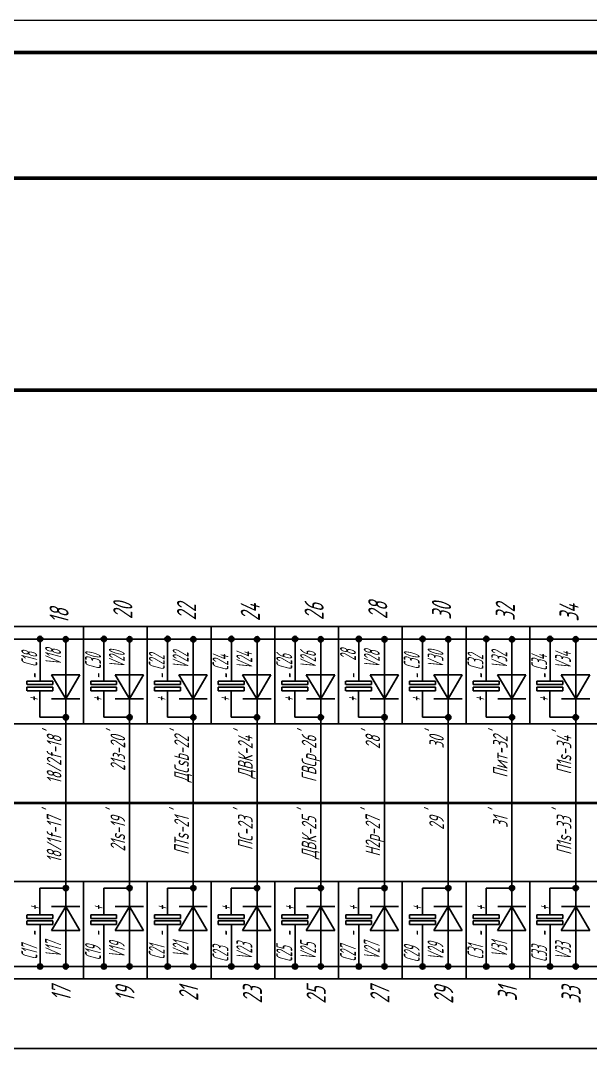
# Model space of a CAD drawing. Header units: millimetres. Extents: x -680 to 9204, y -4430 to 7779.
# Drawn here: x 3551.6 to 3641, y -104.3 to 56.9 of the extents above; entities that cross this region are included whole.
import ezdxf
from ezdxf.enums import TextEntityAlignment as Align

# ---------------------------------------------------------------- set-up
doc = ezdxf.new("R2010")
doc.units = ezdxf.units.MM
doc.layers.add('ТЕКСТ', color=2, linetype='Continuous')
doc.layers.add('Толст.рамка', color=7, linetype='Continuous', lineweight=60)
doc.layers.add('Тонк.рамка', color=10, linetype='Continuous', lineweight=20)
doc.styles.add('Simplex', font='simplex.shx', dxfattribs={"width": 0.7, "oblique": 15})

msp = doc.modelspace()

# ---------------------------------------------------------------- hatches: boundary and pattern name
h = msp.add_hatch(color=256)
edge = h.paths.add_edge_path()
edge.add_arc((3554.708, -40.125), 0.412, 0, 360)
h = msp.add_hatch(color=256)
edge = h.paths.add_edge_path()
edge.add_arc((3558.736, -40.173), 0.412, 0, 360)
h = msp.add_hatch(color=256)
edge = h.paths.add_edge_path()
edge.add_arc((3564.708, -40.125), 0.412, 0, 360)
h = msp.add_hatch(color=256)
edge = h.paths.add_edge_path()
edge.add_arc((3568.736, -40.173), 0.412, 0, 360)
h = msp.add_hatch(color=256)
edge = h.paths.add_edge_path()
edge.add_arc((3574.708, -40.125), 0.412, 0, 360)
h = msp.add_hatch(color=256)
edge = h.paths.add_edge_path()
edge.add_arc((3578.736, -40.173), 0.412, 0, 360)
h = msp.add_hatch(color=256)
edge = h.paths.add_edge_path()
edge.add_arc((3584.708, -40.125), 0.412, 0, 360)
h = msp.add_hatch(color=256)
edge = h.paths.add_edge_path()
edge.add_arc((3588.736, -40.173), 0.412, 0, 360)
h = msp.add_hatch(color=256)
edge = h.paths.add_edge_path()
edge.add_arc((3594.708, -40.125), 0.412, 0, 360)
h = msp.add_hatch(color=256)
edge = h.paths.add_edge_path()
edge.add_arc((3598.736, -40.173), 0.412, 0, 360)
h = msp.add_hatch(color=256)
edge = h.paths.add_edge_path()
edge.add_arc((3604.708, -40.125), 0.412, 0, 360)
h = msp.add_hatch(color=256)
edge = h.paths.add_edge_path()
edge.add_arc((3608.736, -40.173), 0.412, 0, 360)
h = msp.add_hatch(color=256)
edge = h.paths.add_edge_path()
edge.add_arc((3614.708, -40.125), 0.412, 0, 360)
h = msp.add_hatch(color=256)
edge = h.paths.add_edge_path()
edge.add_arc((3618.736, -40.173), 0.412, 0, 360)
h = msp.add_hatch(color=256)
edge = h.paths.add_edge_path()
edge.add_arc((3624.708, -40.125), 0.412, 0, 360)
h = msp.add_hatch(color=256)
edge = h.paths.add_edge_path()
edge.add_arc((3628.736, -40.173), 0.412, 0, 360)
h = msp.add_hatch(color=256)
edge = h.paths.add_edge_path()
edge.add_arc((3634.708, -40.125), 0.412, 0, 360)
h = msp.add_hatch(color=256)
edge = h.paths.add_edge_path()
edge.add_arc((3638.736, -40.173), 0.412, 0, 360)
h = msp.add_hatch(color=256)
edge = h.paths.add_edge_path()
edge.add_arc((3558.739, -52.416), 0.412, 0, 360)
h = msp.add_hatch(color=256)
edge = h.paths.add_edge_path()
edge.add_arc((3568.739, -52.416), 0.412, 0, 360)
h = msp.add_hatch(color=256)
edge = h.paths.add_edge_path()
edge.add_arc((3578.739, -52.416), 0.412, 0, 360)
h = msp.add_hatch(color=256)
edge = h.paths.add_edge_path()
edge.add_arc((3588.739, -52.416), 0.412, 0, 360)
h = msp.add_hatch(color=256)
edge = h.paths.add_edge_path()
edge.add_arc((3598.739, -52.416), 0.412, 0, 360)
h = msp.add_hatch(color=256)
edge = h.paths.add_edge_path()
edge.add_arc((3608.739, -52.416), 0.412, 0, 360)
h = msp.add_hatch(color=256)
edge = h.paths.add_edge_path()
edge.add_arc((3618.739, -52.416), 0.412, 0, 360)
h = msp.add_hatch(color=256)
edge = h.paths.add_edge_path()
edge.add_arc((3628.739, -52.416), 0.412, 0, 360)
h = msp.add_hatch(color=256)
edge = h.paths.add_edge_path()
edge.add_arc((3638.739, -52.416), 0.412, 0, 360)
h = msp.add_hatch(color=256)
edge = h.paths.add_edge_path()
edge.add_arc((3558.739, -79.206), 0.412, 0, 360)
h = msp.add_hatch(color=256)
edge = h.paths.add_edge_path()
edge.add_arc((3568.739, -79.206), 0.412, 0, 360)
h = msp.add_hatch(color=256)
edge = h.paths.add_edge_path()
edge.add_arc((3578.739, -79.206), 0.412, 0, 360)
h = msp.add_hatch(color=256)
edge = h.paths.add_edge_path()
edge.add_arc((3588.739, -79.206), 0.412, 0, 360)
h = msp.add_hatch(color=256)
edge = h.paths.add_edge_path()
edge.add_arc((3598.739, -79.206), 0.412, 0, 360)
h = msp.add_hatch(color=256)
edge = h.paths.add_edge_path()
edge.add_arc((3608.739, -79.206), 0.412, 0, 360)
h = msp.add_hatch(color=256)
edge = h.paths.add_edge_path()
edge.add_arc((3618.739, -79.206), 0.412, 0, 360)
h = msp.add_hatch(color=256)
edge = h.paths.add_edge_path()
edge.add_arc((3628.739, -79.206), 0.412, 0, 360)
h = msp.add_hatch(color=256)
edge = h.paths.add_edge_path()
edge.add_arc((3638.739, -79.206), 0.412, 0, 360)
h = msp.add_hatch(color=256)
edge = h.paths.add_edge_path()
edge.add_arc((3554.708, -91.497), 0.412, 0, 360)
h = msp.add_hatch(color=256)
edge = h.paths.add_edge_path()
edge.add_arc((3558.736, -91.484), 0.412, 0, 360)
h = msp.add_hatch(color=256)
edge = h.paths.add_edge_path()
edge.add_arc((3564.708, -91.497), 0.412, 0, 360)
h = msp.add_hatch(color=256)
edge = h.paths.add_edge_path()
edge.add_arc((3568.736, -91.484), 0.412, 0, 360)
h = msp.add_hatch(color=256)
edge = h.paths.add_edge_path()
edge.add_arc((3574.708, -91.497), 0.412, 0, 360)
h = msp.add_hatch(color=256)
edge = h.paths.add_edge_path()
edge.add_arc((3578.736, -91.484), 0.412, 0, 360)
h = msp.add_hatch(color=256)
edge = h.paths.add_edge_path()
edge.add_arc((3584.708, -91.497), 0.412, 0, 360)
h = msp.add_hatch(color=256)
edge = h.paths.add_edge_path()
edge.add_arc((3588.736, -91.484), 0.412, 0, 360)
h = msp.add_hatch(color=256)
edge = h.paths.add_edge_path()
edge.add_arc((3594.708, -91.497), 0.412, 0, 360)
h = msp.add_hatch(color=256)
edge = h.paths.add_edge_path()
edge.add_arc((3598.736, -91.484), 0.412, 0, 360)
h = msp.add_hatch(color=256)
edge = h.paths.add_edge_path()
edge.add_arc((3604.708, -91.497), 0.412, 0, 360)
h = msp.add_hatch(color=256)
edge = h.paths.add_edge_path()
edge.add_arc((3608.736, -91.484), 0.412, 0, 360)
h = msp.add_hatch(color=256)
edge = h.paths.add_edge_path()
edge.add_arc((3614.708, -91.497), 0.412, 0, 360)
h = msp.add_hatch(color=256)
edge = h.paths.add_edge_path()
edge.add_arc((3618.736, -91.484), 0.412, 0, 360)
h = msp.add_hatch(color=256)
edge = h.paths.add_edge_path()
edge.add_arc((3624.708, -91.497), 0.412, 0, 360)
h = msp.add_hatch(color=256)
edge = h.paths.add_edge_path()
edge.add_arc((3628.736, -91.484), 0.412, 0, 360)
h = msp.add_hatch(color=256)
edge = h.paths.add_edge_path()
edge.add_arc((3634.708, -91.497), 0.412, 0, 360)
h = msp.add_hatch(color=256)
edge = h.paths.add_edge_path()
edge.add_arc((3638.736, -91.484), 0.412, 0, 360)

# ---------------------------------------------------------------- linework, layer by layer
at = {"color": 5, "lineweight": 60}
for p, q in [((3419.757, 32.142), (4603.156, 32.142)), ((4603.156, -1.118), (3419.757, -1.118))]:
    msp.add_line(p, q, dxfattribs=at)
at = {"color": 30}
for p, q in [((4111.524, -38.191), (3469.054, -38.191)), ((3561.524, -38.191), (3561.524, -53.443)), ((3571.524, -38.191), (3571.524, -53.443)), ((3581.524, -38.191), (3581.524, -53.443)), ((3591.524, -38.191), (3591.524, -53.443)), ((3601.524, -38.191), (3601.524, -53.443)), ((3611.524, -38.191), (3611.524, -53.443)), ((3621.524, -38.191), (3621.524, -53.443)), ((3631.524, -38.191), (3631.524, -53.443)), ((4111.524, -53.443), (3469.054, -53.443)), ((4111.524, -78.179), (3469.054, -78.179)), ((3561.524, -93.43), (3561.524, -78.179)), ((3571.524, -93.43), (3571.524, -78.179)), ((3581.524, -93.43), (3581.524, -78.179)), ((3591.524, -93.43), (3591.524, -78.179)), ((3601.524, -93.43), (3601.524, -78.179)), ((3611.524, -93.43), (3611.524, -78.179)), ((3621.524, -93.43), (3621.524, -78.179)), ((3631.524, -93.43), (3631.524, -78.179)), ((4111.524, -93.43), (3469.054, -93.43))]:
    msp.add_line(p, q, dxfattribs=at)
at = {"color": 0}
for p, q in [((3473.491, -40.134), (4108.736, -40.136)), ((3554.683, -48.243), (3554.683, -52.407)), ((3564.683, -48.243), (3564.683, -52.407)), ((3574.683, -48.243), (3574.683, -52.407)), ((3584.683, -48.243), (3584.683, -52.407)), ((3594.683, -48.243), (3594.683, -52.407)), ((3604.683, -48.243), (3604.683, -52.407)), ((3614.683, -48.243), (3614.683, -52.407)), ((3624.683, -48.243), (3624.683, -52.407)), ((3634.683, -48.243), (3634.683, -52.407)), ((3554.683, -83.379), (3554.683, -79.214)), ((3564.683, -83.379), (3564.683, -79.214)), ((3574.683, -83.379), (3574.683, -79.214)), ((3584.683, -83.379), (3584.683, -79.214)), ((3594.683, -83.379), (3594.683, -79.214)), ((3604.683, -83.379), (3604.683, -79.214)), ((3614.683, -83.379), (3614.683, -79.214)), ((3624.683, -83.379), (3624.683, -79.214)), ((3634.683, -83.379), (3634.683, -79.214)), ((3466.982, -91.487), (4108.736, -91.484))]:
    msp.add_line(p, q, dxfattribs=at)
for p, q in [((3554.708, -46.725), (3554.708, -40.134)), ((3558.736, -40.137), (3558.736, -65.811)), ((3564.708, -46.725), (3564.708, -40.134)), ((3568.736, -40.137), (3568.736, -65.811)), ((3574.708, -46.725), (3574.708, -40.134)), ((3578.736, -40.137), (3578.736, -65.811)), ((3584.708, -46.725), (3584.708, -40.134)), ((3588.736, -40.137), (3588.736, -65.811)), ((3594.708, -46.725), (3594.708, -40.134)), ((3598.736, -40.137), (3598.736, -65.811)), ((3604.708, -46.725), (3604.708, -40.134)), ((3608.736, -40.137), (3608.736, -65.811)), ((3614.708, -46.725), (3614.708, -40.134)), ((3618.736, -40.137), (3618.736, -65.811)), ((3624.708, -46.725), (3624.708, -40.134)), ((3628.736, -40.137), (3628.736, -65.811)), ((3634.708, -46.725), (3634.708, -40.134)), ((3638.736, -40.137), (3638.736, -65.811)), ((3552.643, -47.292), (3552.643, -46.725)), ((3556.714, -46.725), (3552.648, -46.725)), ((3556.467, -45.765), (3558.73, -49.522)), ((3556.467, -45.765), (3560.928, -45.765)), ((3556.714, -47.292), (3556.714, -46.725)), ((3558.73, -49.522), (3560.928, -45.765)), ((3562.643, -47.292), (3562.643, -46.725)), ((3566.714, -46.725), (3562.648, -46.725)), ((3566.467, -45.765), (3568.73, -49.522)), ((3566.467, -45.765), (3570.928, -45.765)), ((3566.714, -47.292), (3566.714, -46.725)), ((3568.73, -49.522), (3570.928, -45.765)), ((3572.643, -47.292), (3572.643, -46.725)), ((3576.714, -46.725), (3572.648, -46.725)), ((3576.467, -45.765), (3578.73, -49.522)), ((3576.467, -45.765), (3580.928, -45.765)), ((3576.714, -47.292), (3576.714, -46.725)), ((3578.73, -49.522), (3580.928, -45.765)), ((3582.643, -47.292), (3582.643, -46.725)), ((3586.714, -46.725), (3582.648, -46.725)), ((3586.467, -45.765), (3588.73, -49.522)), ((3586.467, -45.765), (3590.928, -45.765)), ((3586.714, -47.292), (3586.714, -46.725)), ((3588.73, -49.522), (3590.928, -45.765)), ((3592.643, -47.292), (3592.643, -46.725)), ((3596.714, -46.725), (3592.648, -46.725)), ((3596.467, -45.765), (3598.73, -49.522)), ((3596.467, -45.765), (3600.928, -45.765)), ((3596.714, -47.292), (3596.714, -46.725)), ((3598.73, -49.522), (3600.928, -45.765)), ((3602.643, -47.292), (3602.643, -46.725)), ((3606.714, -46.725), (3602.648, -46.725)), ((3606.467, -45.765), (3608.73, -49.522)), ((3606.467, -45.765), (3610.928, -45.765)), ((3606.714, -47.292), (3606.714, -46.725)), ((3608.73, -49.522), (3610.928, -45.765)), ((3612.643, -47.292), (3612.643, -46.725)), ((3616.714, -46.725), (3612.648, -46.725)), ((3616.467, -45.765), (3618.73, -49.522)), ((3616.467, -45.765), (3620.928, -45.765)), ((3616.714, -47.292), (3616.714, -46.725)), ((3618.73, -49.522), (3620.928, -45.765)), ((3622.643, -47.292), (3622.643, -46.725)), ((3626.714, -46.725), (3622.648, -46.725)), ((3626.467, -45.765), (3628.73, -49.522)), ((3626.467, -45.765), (3630.928, -45.765)), ((3626.714, -47.292), (3626.714, -46.725)), ((3628.73, -49.522), (3630.928, -45.765)), ((3632.643, -47.292), (3632.643, -46.725)), ((3636.714, -46.725), (3632.648, -46.725)), ((3636.467, -45.765), (3638.73, -49.522)), ((3636.467, -45.765), (3640.928, -45.765)), ((3636.714, -47.292), (3636.714, -46.725)), ((3638.73, -49.522), (3640.928, -45.765)), ((3552.643, -48.243), (3552.643, -47.675)), ((3556.714, -47.675), (3552.648, -47.675)), ((3552.653, -47.292), (3556.714, -47.292)), ((3552.653, -48.243), (3556.714, -48.243)), ((3556.714, -48.243), (3556.714, -47.675)), ((3562.643, -48.243), (3562.643, -47.675)), ((3566.714, -47.675), (3562.648, -47.675)), ((3562.653, -47.292), (3566.714, -47.292)), ((3562.653, -48.243), (3566.714, -48.243)), ((3566.714, -48.243), (3566.714, -47.675)), ((3572.643, -48.243), (3572.643, -47.675)), ((3576.714, -47.675), (3572.648, -47.675)), ((3572.653, -47.292), (3576.714, -47.292)), ((3572.653, -48.243), (3576.714, -48.243)), ((3576.714, -48.243), (3576.714, -47.675)), ((3582.643, -48.243), (3582.643, -47.675)), ((3586.714, -47.675), (3582.648, -47.675)), ((3582.653, -47.292), (3586.714, -47.292)), ((3582.653, -48.243), (3586.714, -48.243)), ((3586.714, -48.243), (3586.714, -47.675)), ((3592.643, -48.243), (3592.643, -47.675)), ((3596.714, -47.675), (3592.648, -47.675)), ((3592.653, -47.292), (3596.714, -47.292)), ((3592.653, -48.243), (3596.714, -48.243)), ((3596.714, -48.243), (3596.714, -47.675)), ((3602.643, -48.243), (3602.643, -47.675)), ((3606.714, -47.675), (3602.648, -47.675)), ((3602.653, -47.292), (3606.714, -47.292)), ((3602.653, -48.243), (3606.714, -48.243)), ((3606.714, -48.243), (3606.714, -47.675)), ((3612.643, -48.243), (3612.643, -47.675)), ((3616.714, -47.675), (3612.648, -47.675)), ((3612.653, -47.292), (3616.714, -47.292)), ((3612.653, -48.243), (3616.714, -48.243)), ((3616.714, -48.243), (3616.714, -47.675)), ((3622.643, -48.243), (3622.643, -47.675)), ((3626.714, -47.675), (3622.648, -47.675)), ((3622.653, -47.292), (3626.714, -47.292)), ((3622.653, -48.243), (3626.714, -48.243)), ((3626.714, -48.243), (3626.714, -47.675)), ((3632.643, -48.243), (3632.643, -47.675)), ((3636.714, -47.675), (3632.648, -47.675)), ((3632.653, -47.292), (3636.714, -47.292)), ((3632.653, -48.243), (3636.714, -48.243)), ((3636.714, -48.243), (3636.714, -47.675)), ((3558.73, -49.522), (3556.496, -49.522)), ((3558.73, -49.522), (3560.933, -49.522)), ((3568.73, -49.522), (3566.496, -49.522)), ((3568.73, -49.522), (3570.933, -49.522)), ((3578.73, -49.522), (3576.496, -49.522)), ((3578.73, -49.522), (3580.933, -49.522)), ((3588.73, -49.522), (3586.496, -49.522)), ((3588.73, -49.522), (3590.933, -49.522)), ((3598.73, -49.522), (3596.496, -49.522)), ((3598.73, -49.522), (3600.933, -49.522)), ((3608.73, -49.522), (3606.496, -49.522)), ((3608.73, -49.522), (3610.933, -49.522)), ((3618.73, -49.522), (3616.496, -49.522)), ((3618.73, -49.522), (3620.933, -49.522)), ((3628.73, -49.522), (3626.496, -49.522)), ((3628.73, -49.522), (3630.933, -49.522)), ((3638.73, -49.522), (3636.496, -49.522)), ((3638.73, -49.522), (3640.933, -49.522)), ((3558.736, -52.407), (3554.683, -52.407)), ((3568.736, -52.407), (3564.683, -52.407)), ((3578.736, -52.407), (3574.683, -52.407)), ((3588.736, -52.407), (3584.683, -52.407)), ((3598.736, -52.407), (3594.683, -52.407)), ((3608.736, -52.407), (3604.683, -52.407)), ((3618.736, -52.407), (3614.683, -52.407)), ((3628.736, -52.407), (3624.683, -52.407)), ((3638.736, -52.407), (3634.683, -52.407)), ((3558.736, -91.484), (3558.736, -65.811)), ((3568.736, -91.484), (3568.736, -65.811)), ((3578.736, -91.484), (3578.736, -65.811)), ((3588.736, -91.484), (3588.736, -65.811)), ((3598.736, -91.484), (3598.736, -65.811)), ((3608.736, -91.484), (3608.736, -65.811)), ((3618.736, -91.484), (3618.736, -65.811)), ((3628.736, -91.484), (3628.736, -65.811)), ((3638.736, -91.484), (3638.736, -65.811)), ((3558.736, -79.214), (3554.683, -79.214)), ((3568.736, -79.214), (3564.683, -79.214)), ((3578.736, -79.214), (3574.683, -79.214)), ((3588.736, -79.214), (3584.683, -79.214)), ((3598.736, -79.214), (3594.683, -79.214)), ((3608.736, -79.214), (3604.683, -79.214)), ((3618.736, -79.214), (3614.683, -79.214)), ((3628.736, -79.214), (3624.683, -79.214)), ((3638.736, -79.214), (3634.683, -79.214)), ((3556.467, -85.857), (3558.73, -82.1)), ((3558.73, -82.1), (3556.496, -82.1)), ((3558.73, -82.1), (3560.928, -85.857)), ((3558.73, -82.1), (3560.933, -82.1)), ((3566.467, -85.857), (3568.73, -82.1)), ((3568.73, -82.1), (3566.496, -82.1)), ((3568.73, -82.1), (3570.928, -85.857)), ((3568.73, -82.1), (3570.933, -82.1)), ((3576.467, -85.857), (3578.73, -82.1)), ((3578.73, -82.1), (3576.496, -82.1)), ((3578.73, -82.1), (3580.928, -85.857)), ((3578.73, -82.1), (3580.933, -82.1)), ((3586.467, -85.857), (3588.73, -82.1)), ((3588.73, -82.1), (3586.496, -82.1)), ((3588.73, -82.1), (3590.928, -85.857)), ((3588.73, -82.1), (3590.933, -82.1)), ((3596.467, -85.857), (3598.73, -82.1)), ((3598.73, -82.1), (3596.496, -82.1)), ((3598.73, -82.1), (3600.928, -85.857)), ((3598.73, -82.1), (3600.933, -82.1)), ((3606.467, -85.857), (3608.73, -82.1)), ((3608.73, -82.1), (3606.496, -82.1)), ((3608.73, -82.1), (3610.928, -85.857)), ((3608.73, -82.1), (3610.933, -82.1)), ((3616.467, -85.857), (3618.73, -82.1)), ((3618.73, -82.1), (3616.496, -82.1)), ((3618.73, -82.1), (3620.928, -85.857)), ((3618.73, -82.1), (3620.933, -82.1)), ((3626.467, -85.857), (3628.73, -82.1)), ((3628.73, -82.1), (3626.496, -82.1)), ((3628.73, -82.1), (3630.928, -85.857)), ((3628.73, -82.1), (3630.933, -82.1)), ((3636.467, -85.857), (3638.73, -82.1)), ((3638.73, -82.1), (3636.496, -82.1)), ((3638.73, -82.1), (3640.928, -85.857)), ((3638.73, -82.1), (3640.933, -82.1)), ((3552.648, -83.946), (3552.648, -83.379)), ((3552.653, -83.379), (3556.714, -83.379)), ((3556.714, -83.379), (3556.714, -83.946)), ((3556.714, -83.379), (3556.714, -83.946)), ((3562.648, -83.946), (3562.648, -83.379)), ((3562.653, -83.379), (3566.714, -83.379)), ((3566.714, -83.379), (3566.714, -83.946)), ((3566.714, -83.379), (3566.714, -83.946)), ((3572.648, -83.946), (3572.648, -83.379)), ((3572.653, -83.379), (3576.714, -83.379)), ((3576.714, -83.379), (3576.714, -83.946)), ((3576.714, -83.379), (3576.714, -83.946)), ((3582.648, -83.946), (3582.648, -83.379)), ((3582.653, -83.379), (3586.714, -83.379)), ((3586.714, -83.379), (3586.714, -83.946)), ((3586.714, -83.379), (3586.714, -83.946)), ((3592.648, -83.946), (3592.648, -83.379)), ((3592.653, -83.379), (3596.714, -83.379)), ((3596.714, -83.379), (3596.714, -83.946)), ((3596.714, -83.379), (3596.714, -83.946)), ((3602.648, -83.946), (3602.648, -83.379)), ((3602.653, -83.379), (3606.714, -83.379)), ((3606.714, -83.379), (3606.714, -83.946)), ((3606.714, -83.379), (3606.714, -83.946)), ((3612.648, -83.946), (3612.648, -83.379)), ((3612.653, -83.379), (3616.714, -83.379)), ((3616.714, -83.379), (3616.714, -83.946)), ((3616.714, -83.379), (3616.714, -83.946)), ((3622.648, -83.946), (3622.648, -83.379)), ((3622.653, -83.379), (3626.714, -83.379)), ((3626.714, -83.379), (3626.714, -83.946)), ((3626.714, -83.379), (3626.714, -83.946)), ((3632.648, -83.946), (3632.648, -83.379)), ((3632.653, -83.379), (3636.714, -83.379)), ((3636.714, -83.379), (3636.714, -83.946)), ((3636.714, -83.379), (3636.714, -83.946)), ((3556.714, -83.946), (3552.648, -83.946)), ((3552.648, -84.897), (3552.648, -84.329)), ((3556.714, -84.897), (3552.648, -84.897)), ((3552.653, -84.329), (3556.714, -84.329)), ((3554.708, -84.897), (3554.708, -91.487)), ((3556.714, -84.329), (3556.714, -84.897)), ((3556.714, -84.329), (3556.714, -84.897)), ((3566.714, -83.946), (3562.648, -83.946)), ((3562.648, -84.897), (3562.648, -84.329)), ((3566.714, -84.897), (3562.648, -84.897)), ((3562.653, -84.329), (3566.714, -84.329)), ((3564.708, -84.897), (3564.708, -91.487)), ((3566.714, -84.329), (3566.714, -84.897)), ((3566.714, -84.329), (3566.714, -84.897)), ((3576.714, -83.946), (3572.648, -83.946)), ((3572.648, -84.897), (3572.648, -84.329)), ((3576.714, -84.897), (3572.648, -84.897)), ((3572.653, -84.329), (3576.714, -84.329)), ((3574.708, -84.897), (3574.708, -91.487)), ((3576.714, -84.329), (3576.714, -84.897)), ((3576.714, -84.329), (3576.714, -84.897)), ((3586.714, -83.946), (3582.648, -83.946)), ((3582.648, -84.897), (3582.648, -84.329)), ((3586.714, -84.897), (3582.648, -84.897)), ((3582.653, -84.329), (3586.714, -84.329)), ((3584.708, -84.897), (3584.708, -91.487)), ((3586.714, -84.329), (3586.714, -84.897)), ((3586.714, -84.329), (3586.714, -84.897)), ((3596.714, -83.946), (3592.648, -83.946)), ((3592.648, -84.897), (3592.648, -84.329)), ((3596.714, -84.897), (3592.648, -84.897)), ((3592.653, -84.329), (3596.714, -84.329)), ((3594.708, -84.897), (3594.708, -91.487)), ((3596.714, -84.329), (3596.714, -84.897)), ((3596.714, -84.329), (3596.714, -84.897)), ((3606.714, -83.946), (3602.648, -83.946)), ((3602.648, -84.897), (3602.648, -84.329)), ((3606.714, -84.897), (3602.648, -84.897)), ((3602.653, -84.329), (3606.714, -84.329)), ((3604.708, -84.897), (3604.708, -91.487)), ((3606.714, -84.329), (3606.714, -84.897)), ((3606.714, -84.329), (3606.714, -84.897)), ((3616.714, -83.946), (3612.648, -83.946)), ((3612.648, -84.897), (3612.648, -84.329)), ((3616.714, -84.897), (3612.648, -84.897)), ((3612.653, -84.329), (3616.714, -84.329)), ((3614.708, -84.897), (3614.708, -91.487)), ((3616.714, -84.329), (3616.714, -84.897)), ((3616.714, -84.329), (3616.714, -84.897)), ((3626.714, -83.946), (3622.648, -83.946)), ((3622.648, -84.897), (3622.648, -84.329)), ((3626.714, -84.897), (3622.648, -84.897)), ((3622.653, -84.329), (3626.714, -84.329)), ((3624.708, -84.897), (3624.708, -91.487)), ((3626.714, -84.329), (3626.714, -84.897)), ((3626.714, -84.329), (3626.714, -84.897)), ((3636.714, -83.946), (3632.648, -83.946)), ((3632.648, -84.897), (3632.648, -84.329)), ((3636.714, -84.897), (3632.648, -84.897)), ((3632.653, -84.329), (3636.714, -84.329)), ((3634.708, -84.897), (3634.708, -91.487)), ((3636.714, -84.329), (3636.714, -84.897)), ((3636.714, -84.329), (3636.714, -84.897)), ((3556.467, -85.857), (3560.928, -85.857)), ((3566.467, -85.857), (3570.928, -85.857)), ((3576.467, -85.857), (3580.928, -85.857)), ((3586.467, -85.857), (3590.928, -85.857)), ((3596.467, -85.857), (3600.928, -85.857)), ((3606.467, -85.857), (3610.928, -85.857)), ((3616.467, -85.857), (3620.928, -85.857)), ((3626.467, -85.857), (3630.928, -85.857)), ((3636.467, -85.857), (3640.928, -85.857)), ((3470.037, -104.345), (3624.433, -104.345)), ((3621.128, -104.345), (3775.524, -104.345))]:
    msp.add_line(p, q)
at = {"color": 1, "lineweight": 40}
msp.add_line((3468.445, -65.811), (4108.736, -65.811), dxfattribs=at)
for centre in [(3554.708, -40.125), (3558.736, -40.173), (3564.708, -40.125), (3568.736, -40.173), (3574.708, -40.125), (3578.736, -40.173), (3584.708, -40.125), (3588.736, -40.173), (3594.708, -40.125), (3598.736, -40.173), (3604.708, -40.125), (3608.736, -40.173), (3614.708, -40.125), (3618.736, -40.173), (3624.708, -40.125), (3628.736, -40.173), (3634.708, -40.125), (3638.736, -40.173), (3558.739, -52.416), (3568.739, -52.416), (3578.739, -52.416), (3588.739, -52.416), (3598.739, -52.416), (3608.739, -52.416), (3618.739, -52.416), (3628.739, -52.416), (3638.739, -52.416), (3558.739, -79.206), (3568.739, -79.206), (3578.739, -79.206), (3588.739, -79.206), (3598.739, -79.206), (3608.739, -79.206), (3618.739, -79.206), (3628.739, -79.206), (3638.739, -79.206), (3554.708, -91.497), (3558.736, -91.484), (3564.708, -91.497), (3568.736, -91.484), (3574.708, -91.497), (3578.736, -91.484), (3584.708, -91.497), (3588.736, -91.484), (3594.708, -91.497), (3598.736, -91.484), (3604.708, -91.497), (3608.736, -91.484), (3614.708, -91.497), (3618.736, -91.484), (3624.708, -91.497), (3628.736, -91.484), (3634.708, -91.497), (3638.736, -91.484)]:
    msp.add_circle(centre, 0.412)
at = {"layer": 'Толст.рамка'}
msp.add_line((3394.549, 51.855), (4629.655, 51.855), dxfattribs=at)
at = {"layer": 'Тонк.рамка'}
msp.add_line((4634.655, 56.855), (3374.549, 56.855), dxfattribs=at)

# ---------------------------------------------------------------- texts
at = {"layer": 'ТЕКСТ', "style": 'Simplex', "oblique": 15}
for s, height, width, p in [('28', 3, 0.6, (3609.184, -37.027)), ('18', 3, 0.6, (3559.184, -37.733)), ('20', 3, 0.6, (3569.184, -37.029)), ('22', 3, 0.6, (3579.184, -37.207)), ('24', 3, 0.6, (3589.184, -37.327)), ('26', 3, 0.6, (3599.184, -37.176)), ('30', 3, 0.6, (3619.184, -37.105)), ('32', 3, 0.6, (3629.184, -37.283)), ('34', 3, 0.6, (3639.184, -37.403)), ('С18', 2.5, 0.45, (3554.259, -44.502)), ('V18', 2.5, 0.45, (3557.993, -44.329)), ('V20', 2.5, 0.45, (3567.993, -44.73)), ('V22', 2.5, 0.45, (3577.993, -44.849)), ('V26', 2.5, 0.45, (3597.993, -44.828)), ('28', 2.5, 0.45, (3604.259, -43.544)), ('V28', 2.5, 0.45, (3607.993, -44.729)), ('V30', 2.5, 0.45, (3617.993, -44.73)), ('V32', 2.5, 0.45, (3627.993, -44.849)), ('С30', 2.5, 0.45, (3564.259, -44.903)), ('С22', 2.5, 0.45, (3574.259, -45.022)), ('С24', 2.5, 0.45, (3584.259, -45.102)), ('V24', 2.5, 0.45, (3587.993, -44.929)), ('С26', 2.5, 0.45, (3594.259, -45.001)), ('С30', 2.5, 0.45, (3614.259, -44.903)), ('С32', 2.5, 0.45, (3624.259, -45.022)), ('С34', 2.5, 0.45, (3634.259, -45.102)), ('V34', 2.5, 0.45, (3637.993, -44.929)), ('-', 2.5, 0.45, (3554.881, -46.474)), ('-', 2.5, 0.45, (3564.881, -46.474)), ('-', 2.5, 0.45, (3574.881, -46.474)), ('-', 2.5, 0.45, (3584.881, -46.474)), ('-', 2.5, 0.45, (3594.881, -46.474)), ('-', 2.5, 0.45, (3604.881, -46.474)), ('-', 2.5, 0.45, (3614.881, -46.474)), ('-', 2.5, 0.45, (3624.881, -46.474)), ('-', 2.5, 0.45, (3634.881, -46.474)), ('+', 2.5, 0.45, (3554.76, -50.086)), ('+', 2.5, 0.45, (3564.76, -50.086)), ('+', 2.5, 0.45, (3574.76, -50.086)), ('+', 2.5, 0.45, (3584.76, -50.086)), ('+', 2.5, 0.45, (3594.76, -50.086)), ('+', 2.5, 0.45, (3604.76, -50.086)), ('+', 2.5, 0.45, (3614.76, -50.086)), ('+', 2.5, 0.45, (3624.76, -50.086)), ('+', 2.5, 0.45, (3634.76, -50.086)), ("'", 2.5, 0.6, (3557.998, -55.245)), ("'", 2.5, 0.6, (3567.998, -55.245)), ("'", 2.5, 0.6, (3577.998, -55.245)), ("'", 2.5, 0.6, (3587.998, -55.245)), ("'", 2.5, 0.6, (3597.998, -55.245)), ("'", 2.5, 0.6, (3607.998, -55.245)), ("'", 2.5, 0.6, (3617.998, -55.245)), ("'", 2.5, 0.6, (3627.998, -55.245)), ("'", 2.5, 0.6, (3637.925, -55.41)), ("'", 2.5, 0.6, (3557.925, -67.62)), ("'", 2.5, 0.6, (3567.925, -67.62)), ("'", 2.5, 0.6, (3577.925, -67.62)), ("'", 2.5, 0.6, (3587.925, -67.62)), ("'", 2.5, 0.6, (3597.925, -67.62)), ("'", 2.5, 0.6, (3607.925, -67.62)), ("'", 2.5, 0.6, (3617.925, -67.62)), ("'", 2.5, 0.6, (3627.925, -67.62)), ("'", 2.5, 0.6, (3637.925, -67.62)), ('+', 2.5, 0.45, (3554.881, -82.823)), ('+', 2.5, 0.45, (3564.881, -82.823)), ('+', 2.5, 0.45, (3574.881, -82.823)), ('+', 2.5, 0.45, (3584.881, -82.823)), ('+', 2.5, 0.45, (3594.881, -82.823)), ('+', 2.5, 0.45, (3604.881, -82.823)), ('+', 2.5, 0.45, (3614.881, -82.823)), ('+', 2.5, 0.45, (3624.881, -82.823)), ('+', 2.5, 0.45, (3634.881, -82.823)), ('-', 2.5, 0.45, (3554.881, -86.857)), ('-', 2.5, 0.45, (3564.881, -86.857)), ('-', 2.5, 0.45, (3574.881, -86.857)), ('-', 2.5, 0.45, (3584.881, -86.857)), ('-', 2.5, 0.45, (3594.881, -86.857)), ('-', 2.5, 0.45, (3604.881, -86.857)), ('-', 2.5, 0.45, (3614.881, -86.857)), ('-', 2.5, 0.45, (3624.881, -86.857)), ('-', 2.5, 0.45, (3634.881, -86.857)), ('С17', 2.5, 0.45, (3554.259, -90.392)), ('V17', 2.5, 0.45, (3557.993, -90.126)), ('С19', 2.5, 0.45, (3564.259, -90.508)), ('V19', 2.5, 0.45, (3567.993, -90.242)), ('С21', 2.5, 0.45, (3574.259, -90.392)), ('V21', 2.5, 0.45, (3577.993, -90.126)), ('С23', 2.5, 0.45, (3584.259, -90.784)), ('V23', 2.5, 0.45, (3587.993, -90.518)), ('С25', 2.5, 0.45, (3594.259, -90.784)), ('V25', 2.5, 0.45, (3597.993, -90.518)), ('С27', 2.5, 0.45, (3604.259, -90.717)), ('V27', 2.5, 0.45, (3607.993, -90.451)), ('С29', 2.5, 0.45, (3614.259, -90.833)), ('V29', 2.5, 0.45, (3617.993, -90.567)), ('С31', 2.5, 0.45, (3624.259, -90.392)), ('V31', 2.5, 0.45, (3627.993, -90.126)), ('С33', 2.5, 0.45, (3634.259, -90.784)), ('V33', 2.5, 0.45, (3637.993, -90.518))]:
    msp.add_text(s, height=height, rotation=90, dxfattribs=dict(at, width=width)).set_placement(p)
at = {"layer": 'ТЕКСТ', "style": 'Simplex', "oblique": 15, "width": 0.6}
for s, height, p in [('18/2f-18', 2.3, (3558.052, -55.327)), ('21з-20', 2.3, (3568.052, -55.327)), ('ДСsb-22', 2.3, (3578.052, -55.327)), ('ДВК-24', 2.3, (3588.052, -55.327)), ('ГВСр-26', 2.3, (3598.052, -55.327)), ('28', 2.3, (3608.052, -55.327)), ('30', 2.3, (3618.052, -55.327)), ('Пит-32', 2.3, (3628.052, -55.327)), ('П1s-34', 2.3, (3638.052, -55.327)), ('18/1f-17', 2.3, (3558.052, -68.015)), ('21s-19', 2.3, (3568.052, -68.015)), ('ПТs-21', 2.3, (3578.052, -68.015)), ('ПС-23', 2.3, (3588.052, -68.015)), ('ДВК-25', 2.3, (3598.052, -68.015)), ('Н2р-27', 2.3, (3608.052, -68.015)), ('29', 2.3, (3618.052, -68.015)), ('31', 2.3, (3628.052, -68.015)), ('П1s-33', 2.3, (3638.052, -68.015)), ('17', 3, (3559.514, -94.685)), ('19', 3, (3569.514, -94.685)), ('21', 3, (3579.514, -94.685)), ('23', 3, (3589.514, -94.685)), ('25', 3, (3599.514, -94.685)), ('27', 3, (3609.514, -94.685)), ('29', 3, (3619.514, -94.685)), ('31', 3, (3629.514, -94.685)), ('33', 3, (3639.514, -94.685))]:
    msp.add_text(s, height=height, rotation=90, dxfattribs=at).set_placement(p, align=Align.RIGHT)

doc.saveas('drawing.dxf')
